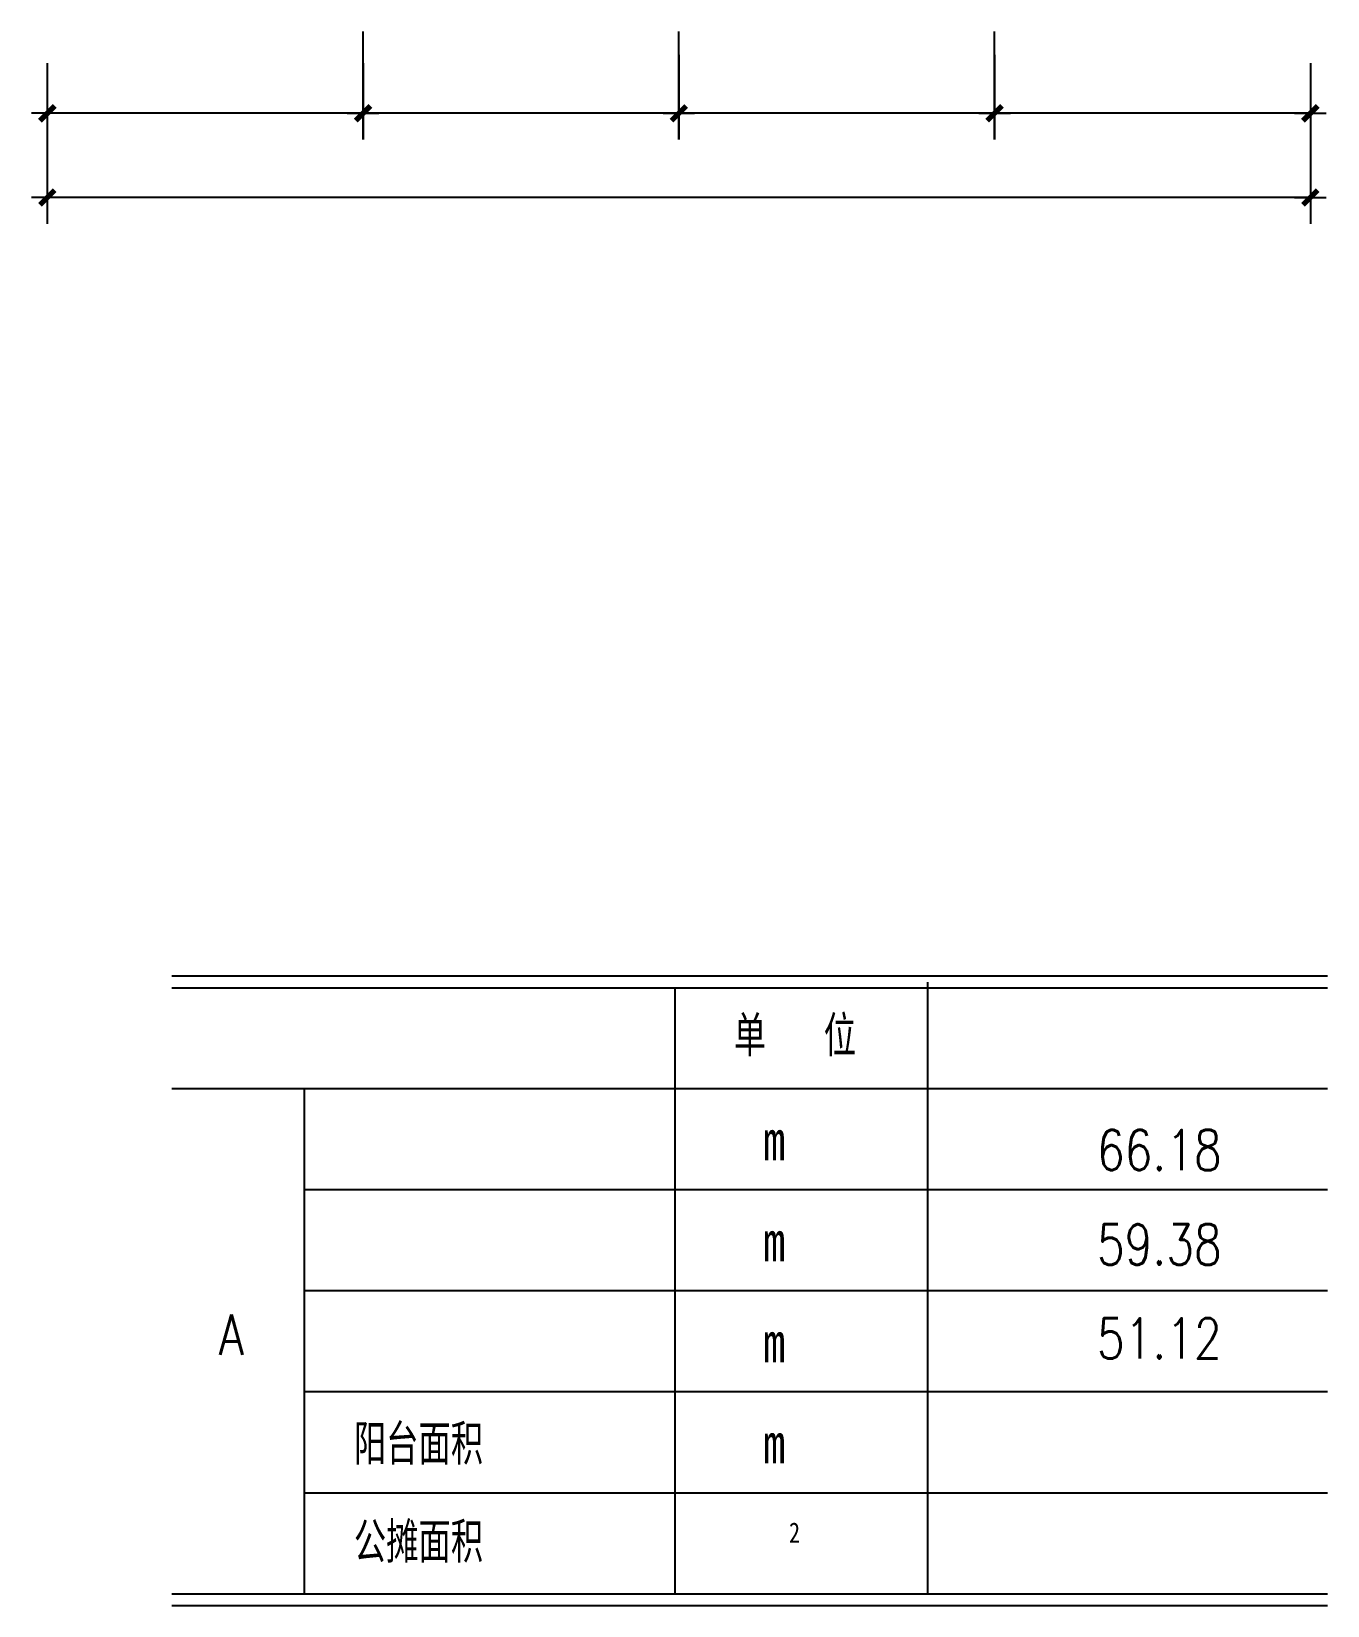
# Model space of a CAD drawing. Extents: x 69809 to 88050, y 9478 to 41656.
# Drawn here: x 72780 to 85093, y 9478 to 24434 of the extents above; entities that cross this region are included whole.
import ezdxf

# ---------------------------------------------------------------- set-up
doc = ezdxf.new("R2010")
doc.units = 0
doc.header["$LTSCALE"] = 1000
doc.header["$MEASUREMENT"] = 0
doc.layers.add('AXIS', color=250, linetype='Continuous')
doc.layers.add('ZT', color=250, linetype='Continuous')
doc.styles.add('-宋体', font='', dxfattribs={"width": 0.8})
doc.styles.add('_HZTXT', font='txt.shx', dxfattribs={"width": 0.8, "bigfont": 'hztxt.shx'})
doc.styles.get('-宋体').set_extended_font_data('SimSun')

# ---------------------------------------------------------------- blocks, each defined once
blk = doc.blocks.new('_DIMX')
blk.add_line((-150, 0), (150, 0))
at = {"const_width": 50}
blk.add_lwpolyline([(-70, -70), (70, 70)], dxfattribs=at)

msp = doc.modelspace()

# ---------------------------------------------------------------- linework, layer by layer
at = {"layer": 'AXIS', "color": 7}
for p, q in [((75930, 23407), (75930, 24434)), ((78930, 23407), (78930, 24434)), ((81930, 23407), (81930, 24434)), ((72930, 24134), (72930, 22607)), ((72930, 24134), (72930, 23407)), ((75930, 24134), (75930, 23407)), ((75930, 24134), (75930, 23407)), ((78930, 24213), (78930, 23407)), ((78930, 24134), (78930, 23407)), ((81930, 24213), (81930, 23407)), ((81930, 24134), (81930, 23407)), ((84930, 24134), (84930, 23407)), ((84930, 24134), (84930, 22607)), ((75929, 23657), (72931, 23657)), ((78929, 23657), (75931, 23657)), ((81929, 23657), (78931, 23657)), ((84929, 23657), (81931, 23657)), ((84929, 22857), (72931, 22857))]:
    msp.add_line(p, q, dxfattribs=at)
at = {"layer": 'ZT', "color": 7}
for p, q in [((74112, 15460), (85093, 15460)), ((74112, 15348), (85093, 15348)), ((74112, 15348), (83252, 15348)), ((78892, 15348), (78892, 9590)), ((81293, 15402), (81293, 9590)), ((74112, 14390), (85093, 14390)), ((75371, 14390), (75371, 9590)), ((75371, 13430), (85093, 13430)), ((75371, 12470), (85093, 12470)), ((75371, 11510), (85093, 11510)), ((75371, 10550), (85093, 10550)), ((74112, 9590), (85093, 9590)), ((74112, 9590), (85093, 9590)), ((74112, 9590), (85093, 9590)), ((74112, 9478), (85093, 9478))]:
    msp.add_line(p, q, dxfattribs=at)

# ---------------------------------------------------------------- block references
at = {"layer": 'AXIS', "color": 7, "rotation": 180}
for p in [(72930, 23657), (75930, 23657), (78930, 23657), (81930, 23657), (72930, 22857)]:
    msp.add_blockref('_DIMX', p, dxfattribs=at)
at = {"layer": 'AXIS', "color": 7}
for p in [(75930, 23657), (78930, 23657), (81930, 23657), (84930, 23657), (84930, 22857)]:
    msp.add_blockref('_DIMX', p, dxfattribs=at)

# ---------------------------------------------------------------- texts
at = {"layer": 'ZT', "color": 7, "width": 0.8}
for s, height, style, p in [('单  位', 383.9, '_HZTXT', (79452, 14696)), ('m', 384, '-宋体', (79731, 13708)), ('66.18', 383.9, '_HZTXT', (82903, 13613)), ('m', 384, '-宋体', (79731, 12748)), ('59.38', 383.9, '_HZTXT', (82903, 12716)), ('A', 384, '_HZTXT', (74560, 11860)), ('51.12', 383.9, '_HZTXT', (82903, 11824)), ('m', 384, '-宋体', (79731, 11788)), ('阳台面积', 383.9, '_HZTXT', (75842, 10815)), ('m', 384, '-宋体', (79731, 10828)), ('公摊面积', 383.9, '_HZTXT', (75842, 9885)), ('2', 192, '-宋体', (79977, 10075))]:
    msp.add_text(s, height=height, dxfattribs=dict(at, style=style)).set_placement(p)

doc.saveas('drawing.dxf')
